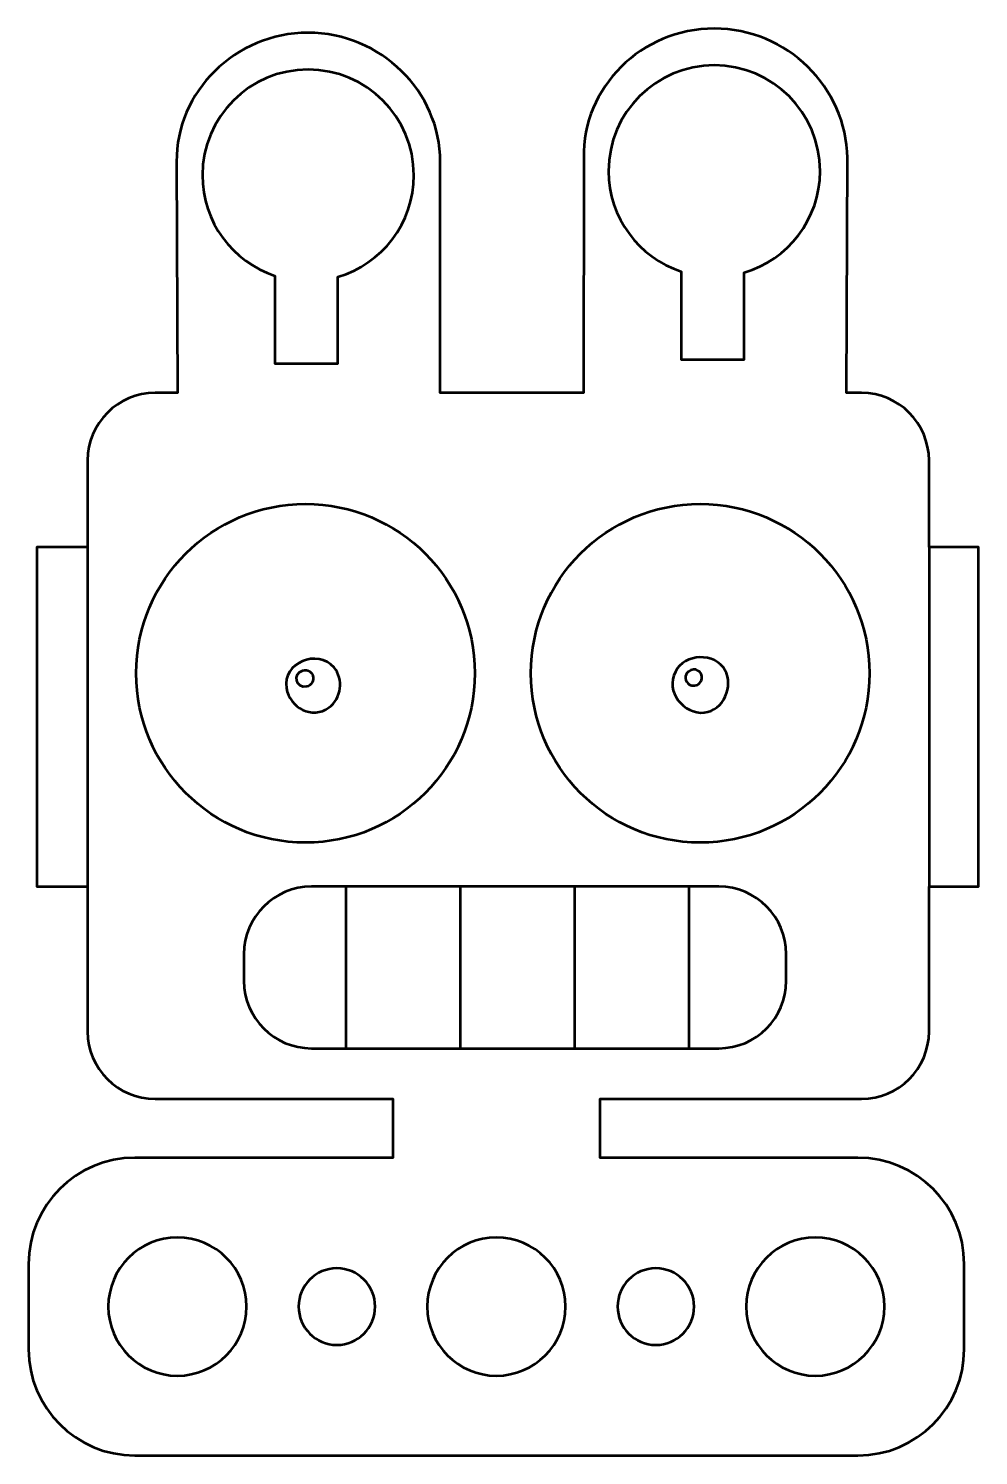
# Model space of a CAD drawing. Header units: centimetres. Extents: x -12.2 to -7.73, y -10.7 to -3.99.
import ezdxf

# ---------------------------------------------------------------- set-up
doc = ezdxf.new("R2010")
doc.units = ezdxf.units.CM
doc.header["$MEASUREMENT"] = 0
doc.layers.add('Layer 1', color=7, linetype='Continuous')

msp = doc.modelspace()

# ---------------------------------------------------------------- linework, layer by layer
at = {"layer": 'Layer 1', "lineweight": 53}
for points, knots in [([(-8.29997, -10.69999), (-8.29997, -10.69999), (-11.69997, -10.69999), (-11.69997, -10.69999), (-11.69997, -10.69999), (-11.97611, -10.69999), (-12.19997, -10.47613), (-12.19997, -10.19999), (-12.19997, -10.19999), (-12.19997, -10.19999), (-12.19997, -9.79999), (-12.19997, -9.79999), (-12.19997, -9.79999), (-12.19997, -9.52385), (-11.97611, -9.29999), (-11.69997, -9.29999), (-11.69997, -9.29999), (-11.69997, -9.29999), (-10.48747, -9.29999), (-10.48747, -9.29999), (-10.48747, -9.29999), (-10.48747, -9.29999), (-10.48747, -9.02366), (-10.48747, -9.02366), (-10.48747, -9.02366), (-10.48747, -9.02366), (-11.60485, -9.02366), (-11.60485, -9.02366), (-11.60485, -9.02366), (-11.77948, -9.02366), (-11.92234, -8.8808), (-11.92234, -8.70617), (-11.92234, -8.70617), (-11.92234, -8.70617), (-11.92234, -8.02487), (-11.92234, -8.02487), (-11.92234, -8.02487), (-11.92234, -8.02487), (-12.16029, -8.02487), (-12.16029, -8.02487), (-12.16029, -8.02487), (-12.16029, -8.02487), (-12.16029, -6.42926), (-12.16029, -6.42926), (-12.16029, -6.42926), (-12.16029, -6.42926), (-11.92234, -6.42926), (-11.92234, -6.42926), (-11.92234, -6.42926), (-11.92234, -6.42926), (-11.92234, -6.02065), (-11.92234, -6.02065), (-11.92234, -6.02065), (-11.92234, -5.84602), (-11.77948, -5.70314), (-11.60485, -5.70314), (-11.60485, -5.70314), (-11.60485, -5.70314), (-11.49993, -5.70314), (-11.49993, -5.70314), (-11.49993, -5.70314), (-11.49993, -5.70314), (-11.5034, -4.61673), (-11.5034, -4.61673), (-11.5034, -4.61673), (-11.50688, -4.28816), (-11.22854, -4.00982), (-10.88537, -4.00982), (-10.88537, -4.00982), (-10.54194, -4.00982), (-10.26361, -4.28816), (-10.2636, -4.61673), (-10.2636, -4.61673), (-10.2636, -4.61673), (-10.26359, -5.70314), (-10.26359, -5.70314), (-10.26359, -5.70314), (-10.26359, -5.70314), (-9.58974, -5.70314), (-9.58974, -5.70314), (-9.58974, -5.70314), (-9.58974, -5.70314), (-9.58918, -4.59838), (-9.58918, -4.59838), (-9.58918, -4.59838), (-9.59666, -4.26833), (-9.31834, -3.98998), (-8.97518, -3.98998), (-8.97518, -3.98998), (-8.63173, -3.98998), (-8.35341, -4.26833), (-8.34937, -4.59838), (-8.34937, -4.59838), (-8.34937, -4.59838), (-8.35338, -5.70314), (-8.35338, -5.70314), (-8.35338, -5.70314), (-8.35338, -5.70314), (-8.28274, -5.70314), (-8.28274, -5.70314), (-8.28274, -5.70314), (-8.1081, -5.70314), (-7.96524, -5.84602), (-7.96524, -6.02065), (-7.96524, -6.02065), (-7.96524, -6.02065), (-7.96524, -6.42926), (-7.96524, -6.42926), (-7.96524, -6.42926), (-7.96524, -6.42926), (-7.73283, -6.42926), (-7.73283, -6.42926), (-7.73283, -6.42926), (-7.73283, -6.42926), (-7.73283, -8.02487), (-7.73283, -8.02487), (-7.73283, -8.02487), (-7.73283, -8.02487), (-7.96524, -8.02487), (-7.96524, -8.02487), (-7.96524, -8.02487), (-7.96524, -8.02487), (-7.96524, -8.70617), (-7.96524, -8.70617), (-7.96524, -8.70617), (-7.96524, -8.8808), (-8.1081, -9.02366), (-8.28274, -9.02366), (-8.28274, -9.02366), (-8.28274, -9.02366), (-9.51247, -9.02366), (-9.51247, -9.02366), (-9.51247, -9.02366), (-9.51247, -9.02366), (-9.51247, -9.29999), (-9.51247, -9.29999), (-9.51247, -9.29999), (-9.51247, -9.29999), (-8.29997, -9.29999), (-8.29997, -9.29999), (-8.29997, -9.29999), (-8.02383, -9.29999), (-7.79997, -9.52385), (-7.79997, -9.79999), (-7.79997, -9.79999), (-7.79997, -9.79999), (-7.79997, -10.19999), (-7.79997, -10.19999), (-7.79997, -10.19999), (-7.79997, -10.47613), (-8.02383, -10.69999), (-8.29997, -10.69999)], [0, 0, 0, 0, 0.025641, 0.025641, 0.025641, 0.025641, 0.0512821, 0.0512821, 0.0512821, 0.0512821, 0.0769231, 0.0769231, 0.0769231, 0.0769231, 0.1025641, 0.1025641, 0.1025641, 0.1025641, 0.1282051, 0.1282051, 0.1282051, 0.1282051, 0.1538462, 0.1538462, 0.1538462, 0.1538462, 0.1794872, 0.1794872, 0.1794872, 0.1794872, 0.2051282, 0.2051282, 0.2051282, 0.2051282, 0.2307692, 0.2307692, 0.2307692, 0.2307692, 0.2564103, 0.2564103, 0.2564103, 0.2564103, 0.2820513, 0.2820513, 0.2820513, 0.2820513, 0.3076923, 0.3076923, 0.3076923, 0.3076923, 0.3333333, 0.3333333, 0.3333333, 0.3333333, 0.3589744, 0.3589744, 0.3589744, 0.3589744, 0.3846154, 0.3846154, 0.3846154, 0.3846154, 0.4102564, 0.4102564, 0.4102564, 0.4102564, 0.4358974, 0.4358974, 0.4358974, 0.4358974, 0.4615385, 0.4615385, 0.4615385, 0.4615385, 0.4871795, 0.4871795, 0.4871795, 0.4871795, 0.5128205, 0.5128205, 0.5128205, 0.5128205, 0.5384615, 0.5384615, 0.5384615, 0.5384615, 0.5641026, 0.5641026, 0.5641026, 0.5641026, 0.5897436, 0.5897436, 0.5897436, 0.5897436, 0.6153846, 0.6153846, 0.6153846, 0.6153846, 0.6410256, 0.6410256, 0.6410256, 0.6410256, 0.6666667, 0.6666667, 0.6666667, 0.6666667, 0.6923077, 0.6923077, 0.6923077, 0.6923077, 0.7179487, 0.7179487, 0.7179487, 0.7179487, 0.7435897, 0.7435897, 0.7435897, 0.7435897, 0.7692308, 0.7692308, 0.7692308, 0.7692308, 0.7948718, 0.7948718, 0.7948718, 0.7948718, 0.8205128, 0.8205128, 0.8205128, 0.8205128, 0.8461538, 0.8461538, 0.8461538, 0.8461538, 0.8717949, 0.8717949, 0.8717949, 0.8717949, 0.8974359, 0.8974359, 0.8974359, 0.8974359, 0.9230769, 0.9230769, 0.9230769, 0.9230769, 0.9487179, 0.9487179, 0.9487179, 0.9487179, 1, 1, 1, 1]), ([(-11.82497, -9.99999), (-11.82497, -9.8205), (-11.67946, -9.67499), (-11.49997, -9.67499), (-11.49997, -9.67499), (-11.32048, -9.67499), (-11.17497, -9.8205), (-11.17497, -9.99999), (-11.17497, -9.99999), (-11.17497, -10.17948), (-11.32048, -10.32499), (-11.49997, -10.32499), (-11.49997, -10.32499), (-11.67946, -10.32499), (-11.82497, -10.17948), (-11.82497, -9.99999)], [0, 0, 0, 0, 0.2, 0.2, 0.2, 0.2, 0.4, 0.4, 0.4, 0.4, 0.6, 0.6, 0.6, 0.6, 1, 1, 1, 1]), ([(-10.32497, -9.99999), (-10.32497, -9.8205), (-10.17946, -9.67499), (-9.99997, -9.67499), (-9.99997, -9.67499), (-9.82048, -9.67499), (-9.67497, -9.8205), (-9.67497, -9.99999), (-9.67497, -9.99999), (-9.67497, -10.17948), (-9.82048, -10.32499), (-9.99997, -10.32499), (-9.99997, -10.32499), (-10.17946, -10.32499), (-10.32497, -10.17948), (-10.32497, -9.99999)], [0, 0, 0, 0, 0.2, 0.2, 0.2, 0.2, 0.4, 0.4, 0.4, 0.4, 0.6, 0.6, 0.6, 0.6, 1, 1, 1, 1]), ([(-8.82497, -9.99999), (-8.82497, -9.8205), (-8.67946, -9.67499), (-8.49997, -9.67499), (-8.49997, -9.67499), (-8.32048, -9.67499), (-8.17497, -9.8205), (-8.17497, -9.99999), (-8.17497, -9.99999), (-8.17497, -10.17948), (-8.32048, -10.32499), (-8.49997, -10.32499), (-8.49997, -10.32499), (-8.67946, -10.32499), (-8.82497, -10.17948), (-8.82497, -9.99999)], [0, 0, 0, 0, 0.2, 0.2, 0.2, 0.2, 0.4, 0.4, 0.4, 0.4, 0.6, 0.6, 0.6, 0.6, 1, 1, 1, 1]), ([(-10.92997, -9.99999), (-10.92997, -9.90058), (-10.84938, -9.81999), (-10.74997, -9.81999), (-10.74997, -9.81999), (-10.65056, -9.81999), (-10.56997, -9.90058), (-10.56997, -9.99999), (-10.56997, -9.99999), (-10.56997, -10.0994), (-10.65056, -10.17999), (-10.74997, -10.17999), (-10.74997, -10.17999), (-10.84938, -10.17999), (-10.92997, -10.0994), (-10.92997, -9.99999)], [0, 0, 0, 0, 0.2, 0.2, 0.2, 0.2, 0.4, 0.4, 0.4, 0.4, 0.6, 0.6, 0.6, 0.6, 1, 1, 1, 1]), ([(-9.42997, -9.99999), (-9.42997, -9.90058), (-9.34938, -9.81999), (-9.24997, -9.81999), (-9.24997, -9.81999), (-9.15056, -9.81999), (-9.06997, -9.90058), (-9.06997, -9.99999), (-9.06997, -9.99999), (-9.06997, -10.0994), (-9.15056, -10.17999), (-9.24997, -10.17999), (-9.24997, -10.17999), (-9.34938, -10.17999), (-9.42997, -10.0994), (-9.42997, -9.99999)], [0, 0, 0, 0, 0.2, 0.2, 0.2, 0.2, 0.4, 0.4, 0.4, 0.4, 0.6, 0.6, 0.6, 0.6, 1, 1, 1, 1])]:
    msp.add_open_spline(points, degree=3, knots=knots, dxfattribs=at)
at = {"layer": 'Layer 1', "color": 5, "lineweight": 53}
for points, knots in [([(-10.38792, -4.68012), (-10.38792, -4.90618), (-10.53863, -5.09689), (-10.745, -5.15722), (-10.745, -5.15722), (-10.745, -5.15722), (-10.745, -5.56574), (-10.745, -5.56574), (-10.745, -5.56574), (-10.745, -5.56574), (-11.04112, -5.56574), (-11.04112, -5.56574), (-11.04112, -5.56574), (-11.04112, -5.56574), (-11.04112, -5.15235), (-11.04112, -5.15235), (-11.04112, -5.15235), (-11.23945, -5.08716), (-11.38254, -4.90046), (-11.38254, -4.68012), (-11.38254, -4.68012), (-11.38254, -4.40537), (-11.15987, -4.1827), (-10.88533, -4.1827), (-10.88533, -4.1827), (-10.61059, -4.1827), (-10.38792, -4.40537), (-10.38792, -4.68012)], [0, 0, 0, 0, 0.125, 0.125, 0.125, 0.125, 0.25, 0.25, 0.25, 0.25, 0.375, 0.375, 0.375, 0.375, 0.5, 0.5, 0.5, 0.5, 0.625, 0.625, 0.625, 0.625, 0.75, 0.75, 0.75, 0.75, 1, 1, 1, 1]), ([(-8.47773, -4.66028), (-8.47773, -4.88633), (-8.62844, -5.07705), (-8.83482, -5.13737), (-8.83482, -5.13737), (-8.83482, -5.13737), (-8.83482, -5.54589), (-8.83482, -5.54589), (-8.83482, -5.54589), (-8.83482, -5.54589), (-9.13092, -5.54589), (-9.13092, -5.54589), (-9.13092, -5.54589), (-9.13092, -5.54589), (-9.13092, -5.13251), (-9.13092, -5.13251), (-9.13092, -5.13251), (-9.32926, -5.06731), (-9.47234, -4.88061), (-9.47234, -4.66028), (-9.47234, -4.66028), (-9.47234, -4.38554), (-9.24967, -4.16286), (-8.97515, -4.16286), (-8.97515, -4.16286), (-8.70039, -4.16286), (-8.47773, -4.38554), (-8.47773, -4.66028)], [0, 0, 0, 0, 0.125, 0.125, 0.125, 0.125, 0.25, 0.25, 0.25, 0.25, 0.375, 0.375, 0.375, 0.375, 0.5, 0.5, 0.5, 0.5, 0.625, 0.625, 0.625, 0.625, 0.75, 0.75, 0.75, 0.75, 1, 1, 1, 1]), ([(-10.10118, -7.02191), (-10.10118, -6.58219), (-10.45765, -6.22571), (-10.89739, -6.22571), (-10.89739, -6.22571), (-11.33713, -6.22571), (-11.69364, -6.58219), (-11.69364, -7.02191), (-11.69364, -7.02191), (-11.69364, -7.46165), (-11.33713, -7.81813), (-10.89739, -7.81813), (-10.89739, -7.81813), (-10.45765, -7.81813), (-10.10118, -7.46165), (-10.10118, -7.02191)], [0, 0, 0, 0, 0.2, 0.2, 0.2, 0.2, 0.4, 0.4, 0.4, 0.4, 0.6, 0.6, 0.6, 0.6, 1, 1, 1, 1]), ([(-8.24509, -7.02191), (-8.24509, -6.58219), (-8.60156, -6.22571), (-9.0413, -6.22571), (-9.0413, -6.22571), (-9.48104, -6.22571), (-9.83753, -6.58219), (-9.83753, -7.02191), (-9.83753, -7.02191), (-9.83753, -7.46165), (-9.48104, -7.81813), (-9.0413, -7.81813), (-9.0413, -7.81813), (-8.60156, -7.81813), (-8.24509, -7.46165), (-8.24509, -7.02191)], [0, 0, 0, 0, 0.2, 0.2, 0.2, 0.2, 0.4, 0.4, 0.4, 0.4, 0.6, 0.6, 0.6, 0.6, 1, 1, 1, 1]), ([(-10.7872, -7.18324), (-10.86618, -7.23983), (-10.97186, -7.18397), (-10.98751, -7.09162), (-10.98751, -7.09162), (-11.00786, -6.97188), (-10.84022, -6.90548), (-10.76325, -6.99477), (-10.76325, -6.99477), (-10.71687, -7.04864), (-10.72896, -7.14148), (-10.7872, -7.18324)], [0, 0, 0, 0, 0.25, 0.25, 0.25, 0.25, 0.5, 0.5, 0.5, 0.5, 1, 1, 1, 1]), ([(-8.9174, -7.11599), (-8.9313, -7.15719), (-8.96252, -7.19256), (-9.00486, -7.2038), (-9.00486, -7.2038), (-9.09723, -7.22836), (-9.20059, -7.12692), (-9.16501, -7.03253), (-9.16501, -7.03253), (-9.13615, -6.93578), (-8.99244, -6.91766), (-8.93378, -6.99317), (-8.93378, -6.99317), (-8.90694, -7.02776), (-8.90352, -7.0748), (-8.9174, -7.11599)], [0, 0, 0, 0, 0.2, 0.2, 0.2, 0.2, 0.4, 0.4, 0.4, 0.4, 0.6, 0.6, 0.6, 0.6, 1, 1, 1, 1]), ([(-10.86283, -7.03339), (-10.86775, -7.01564), (-10.88611, -7.00221), (-10.9104, -7.00888), (-10.9104, -7.00888), (-10.95945, -7.02236), (-10.94266, -7.09451), (-10.89167, -7.08469), (-10.89167, -7.08469), (-10.86849, -7.0802), (-10.85722, -7.05361), (-10.86283, -7.03339)], [0, 0, 0, 0, 0.25, 0.25, 0.25, 0.25, 0.5, 0.5, 0.5, 0.5, 1, 1, 1, 1]), ([(-9.09573, -7.01297), (-9.08271, -7.00319), (-9.06419, -7.00033), (-9.05026, -7.0096), (-9.05026, -7.0096), (-9.03106, -7.02239), (-9.0285, -7.05143), (-9.04424, -7.068), (-9.04424, -7.068), (-9.05641, -7.08081), (-9.07781, -7.08356), (-9.09282, -7.07428), (-9.09282, -7.07428), (-9.10281, -7.06808), (-9.10928, -7.05697), (-9.11072, -7.0454), (-9.11072, -7.0454), (-9.11235, -7.03212), (-9.10633, -7.02093), (-9.09573, -7.01297)], [0, 0, 0, 0, 0.1666667, 0.1666667, 0.1666667, 0.1666667, 0.3333333, 0.3333333, 0.3333333, 0.3333333, 0.5, 0.5, 0.5, 0.5, 0.6666667, 0.6666667, 0.6666667, 0.6666667, 1, 1, 1, 1])]:
    msp.add_open_spline(points, degree=3, knots=knots, dxfattribs=at)
for points in [[(-11.92235, -6.42927), (-11.92235, -6.42927), (-11.92235, -8.02487), (-11.92235, -8.02487)], [(-7.96524, -6.42927), (-7.96524, -6.42927), (-7.96524, -8.02487), (-7.96524, -8.02487)], [(-10.86946, -8.02487), (-11.04408, -8.02487), (-11.18696, -8.16773), (-11.18696, -8.34236)], [(-8.95394, -8.02487), (-8.95394, -8.02487), (-10.86946, -8.02487), (-10.86946, -8.02487)], [(-10.70679, -8.78554), (-10.70679, -8.78554), (-10.70679, -8.02487), (-10.70679, -8.02487)], [(-10.16882, -8.78554), (-10.16882, -8.78554), (-10.16882, -8.02487), (-10.16882, -8.02487)], [(-9.63082, -8.78554), (-9.63082, -8.78554), (-9.63082, -8.02487), (-9.63082, -8.02487)], [(-9.09285, -8.78554), (-9.09285, -8.78554), (-9.09285, -8.02487), (-9.09285, -8.02487)], [(-8.63644, -8.34236), (-8.63644, -8.16773), (-8.77932, -8.02487), (-8.95394, -8.02487)], [(-11.18696, -8.34236), (-11.18696, -8.34236), (-11.18696, -8.46804), (-11.18696, -8.46804)], [(-8.63644, -8.46804), (-8.63644, -8.46804), (-8.63644, -8.34236), (-8.63644, -8.34236)], [(-11.18696, -8.46804), (-11.18696, -8.64267), (-11.04408, -8.78554), (-10.86946, -8.78554)], [(-8.95394, -8.78554), (-8.77932, -8.78554), (-8.63644, -8.64267), (-8.63644, -8.46804)], [(-10.86946, -8.78554), (-10.86946, -8.78554), (-8.95394, -8.78554), (-8.95394, -8.78554)]]:
    msp.add_open_spline(points, degree=3, dxfattribs=at)

doc.saveas('drawing.dxf')
